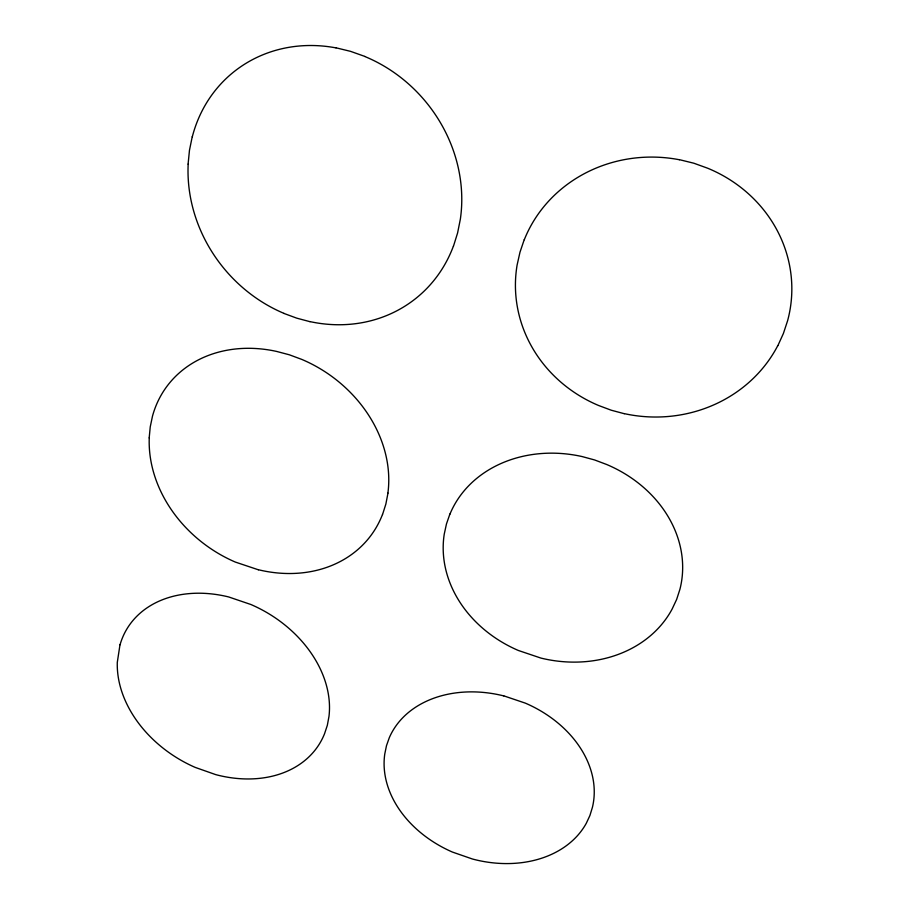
<?xml version="1.0" encoding="UTF-8"?>
<svg xmlns="http://www.w3.org/2000/svg" width="909" height="909" viewBox="0 0 909 909"><rect width="100%" height="100%" fill="white"/><g stroke="black" fill="none" stroke-linecap="round" stroke-linejoin="round"><path stroke-width="1.36" d="M149.19 437.877L150.246 426.855L152.496 416.117A126.158 105.092 35 0 1 276.666 351.442L289.38 354.805L301.868 359.441A126.169 105.092 35 0 1 387.904 493.098M188.095 164.109L189.47 150.269L192.231 136.725M387.973 493.11L385.859 504.075L382.541 514.539M119.988 644.742L117.295 662.388A111.966 85.298 30 0 0 195.208 767.401L215.774 774.638A111.966 85.298 30 0 0 324.547 733.722L327.331 725.314L328.978 716.428A111.977 85.31 30 0 0 250.929 604.519L228.682 596.952A111.977 85.31 30 0 0 120.045 644.776M453.466 246.203L457.591 232.977L460.352 219.171A145.099 130.669 50.5 0 0 364.816 56.506M524.22 239.681L519.982 252.213L517.107 265.042A138.043 129.669 6.7 0 0 598.633 405.505L611.223 410.209L624.267 413.697M449.887 514.062L446.467 523.936L444.251 534.117A121.022 102.512 17.3 0 0 518.403 650.492L540.935 658.082A121.022 102.524 17.2 0 0 672.171 608.973L676.66 599.383L679.921 589.293A121.033 102.535 17.2 0 0 606.701 464.51L594.6 459.954L582.135 456.568A121.033 102.535 17.3 0 0 449.955 514.096M777.843 345.704L783.399 333.467L787.614 320.684A138.066 129.692 6.6 0 0 707.679 168.222L693.783 163.2L679.398 159.666M335.978 47.802L350.544 51.347L364.839 56.415M309.958 321.672L296.766 318.161L283.858 313.4M258.361 569.784L235.295 562.057A126.146 105.069 35 0 1 149.258 437.899M503.745 695.839L525.368 703.146A107.444 82.56 19.6 0 1 592.407 807.385L589.907 815.543L586.305 823.259A107.444 82.549 19.6 0 1 472.43 859.005L452.387 852.051A107.432 82.549 19.6 0 1 384.791 753.891L386.495 745.641L389.302 737.71A107.444 82.56 19.6 0 1 503.734 695.896M382.473 514.505A126.146 105.08 35 0 1 258.372 569.727M283.869 313.332A145.088 130.635 50.5 0 1 188.174 164.12M192.31 136.759A145.11 130.657 50.5 0 1 335.966 47.882M453.386 246.18A145.088 130.635 50.5 0 1 309.958 321.604M777.763 345.67A138.054 129.669 6.6 0 1 624.278 413.629M524.3 239.703A138.066 129.692 6.7 0 1 679.375 159.745"/></g></svg>
